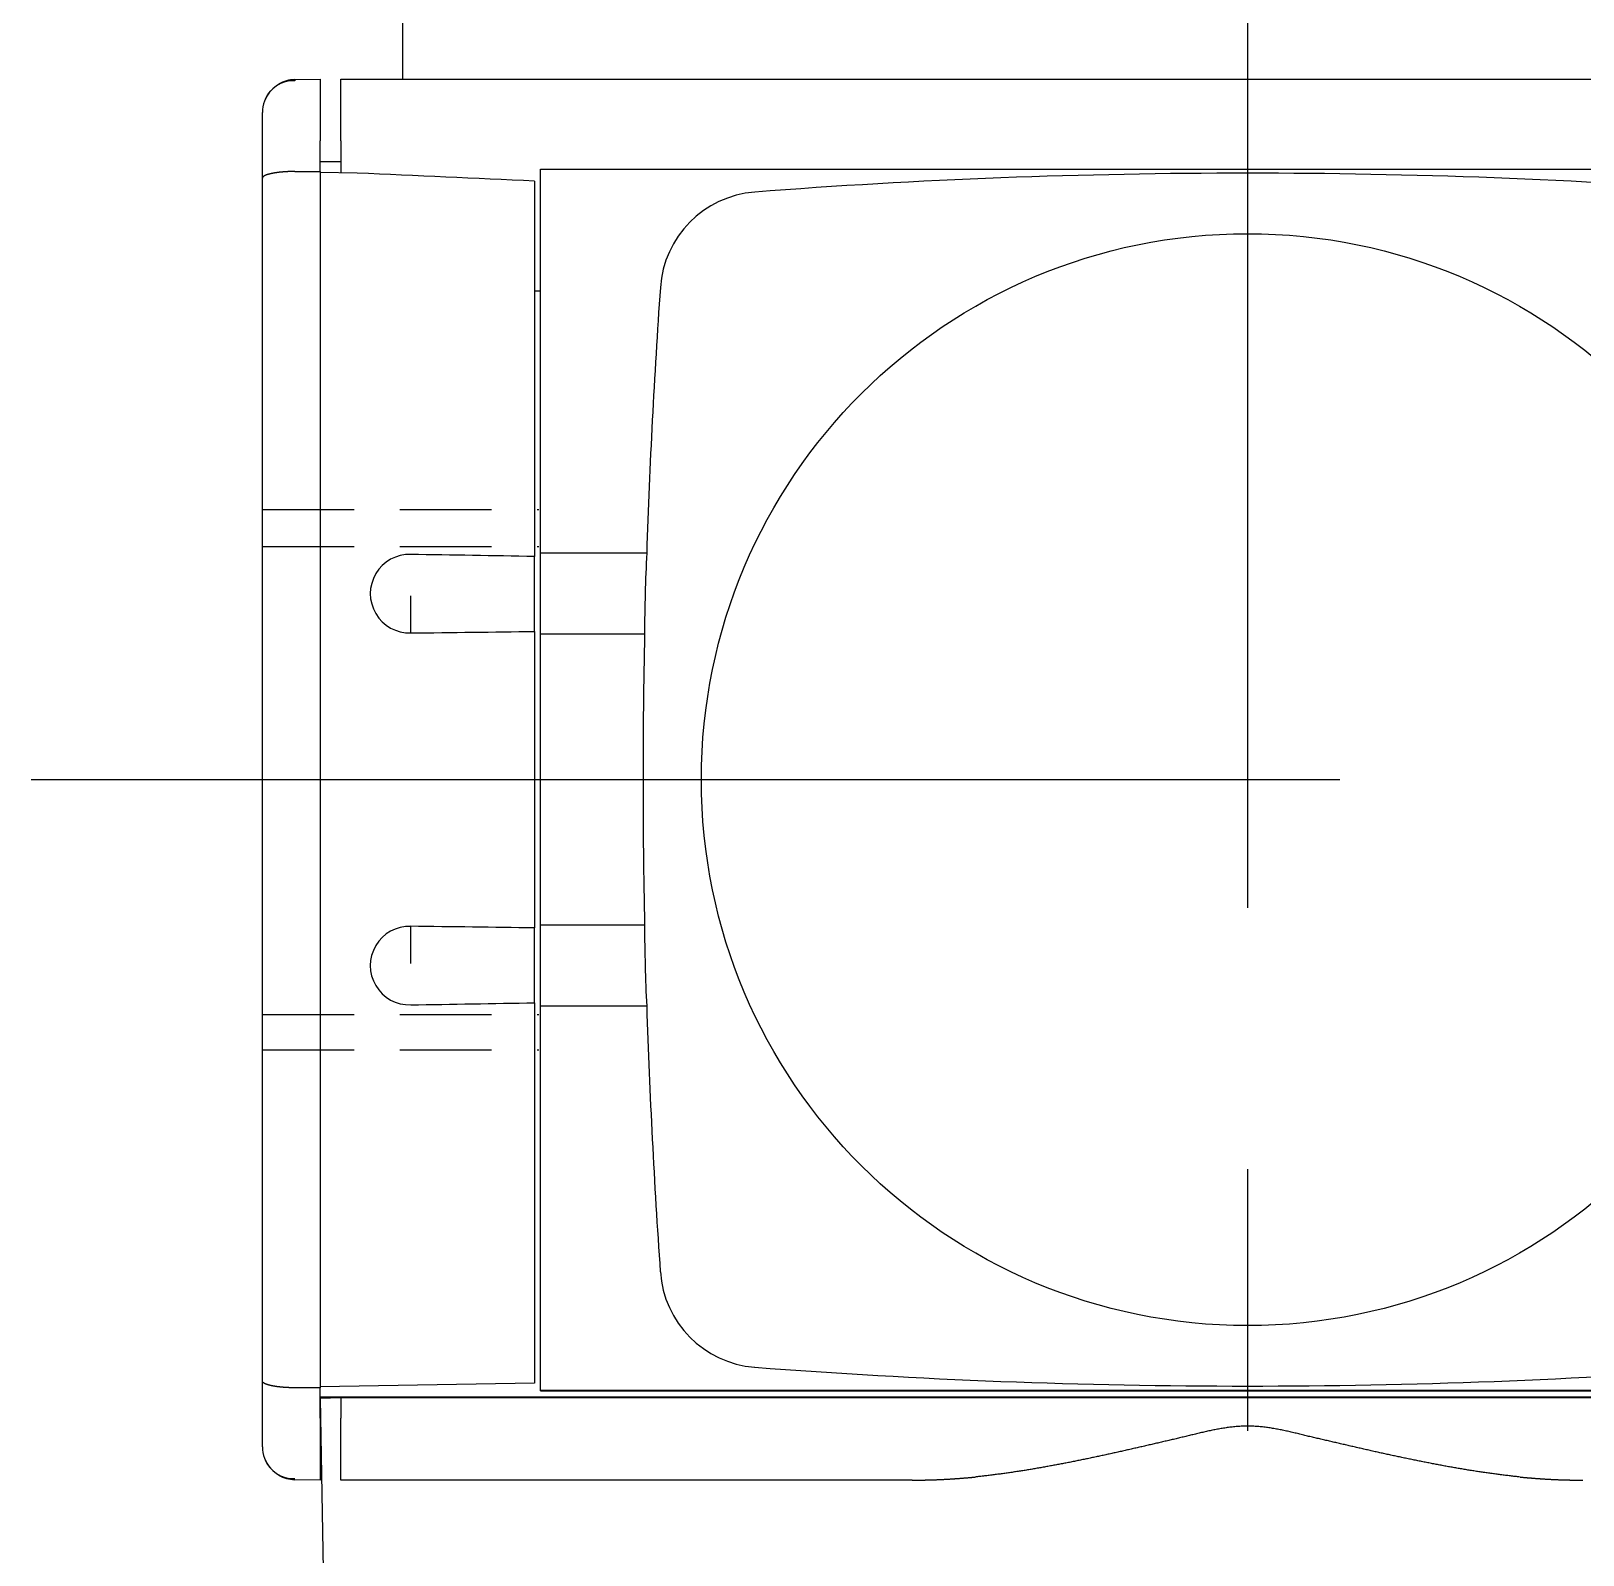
# Model space of a CAD drawing. Extents: x 55 to 320, y 62 to 485.
# Drawn here: x 54.77 to 92.42, y 281.08 to 318.06 of the extents above; entities that cross this region are included whole.
import ezdxf

# ---------------------------------------------------------------- set-up
doc = ezdxf.new("R2010")
doc.units = 0
doc.header["$MEASUREMENT"] = 0
doc.linetypes.add('CENTER', pattern=[50.8, 31.75, -6.35, 6.35, -6.35])
doc.linetypes.add('HIDDEN', pattern=[9.525, 6.35, -3.175])
doc.layers.get('0').update_dxf_attribs({"linetype": 'CONTINUOUS'})
doc.layers.add('FR_QBM1_G14_40U', color=7, linetype='CONTINUOUS')

msp = doc.modelspace()

# ---------------------------------------------------------------- linework, layer by layer
at = {"linetype": 'CENTER'}
for p, q in [((84.279, 379.339), (84.279, 165.681)), ((54.766, 299.896), (113.792, 299.896))]:
    msp.add_line(p, q, dxfattribs=at)
at = {"color": 5, "linetype": 'HIDDEN', "ltscale": 0.35}
for p, q in [((60.379, 306.452), (67.088, 306.452)), ((60.379, 305.553), (67.088, 305.553)), ((60.379, 294.195), (67.088, 294.195)), ((60.379, 293.34), (67.088, 293.34))]:
    msp.add_line(p, q, dxfattribs=at)
at = {"layer": 'FR_QBM1_G14_40U', "color": 5, "linetype": 'Continuous'}
for p, q in [((63.779, 324.396), (63.779, 316.896)), ((61.165, 316.885), (61.779, 316.896)), ((61.779, 316.896), (61.779, 315.396)), ((62.279, 315.396), (62.279, 316.896)), ((62.279, 316.896), (106.279, 316.896)), ((60.379, 315.386), (60.379, 316.086)), ((60.379, 314.493), (60.379, 315.386)), ((61.779, 314.657), (61.779, 315.396)), ((62.279, 315.396), (62.279, 314.623)), ((61.779, 314.896), (62.279, 314.896)), ((60.379, 285.3), (60.379, 314.493)), ((61.165, 314.655), (61.779, 314.657)), ((61.779, 314.657), (61.779, 314.632)), ((62.681, 314.616), (61.779, 314.632)), ((61.779, 314.632), (61.779, 285.16)), ((66.979, 314.421), (66.979, 305.311)), ((67.129, 305.396), (67.129, 314.715)), ((67.129, 314.715), (101.429, 314.715)), ((67.129, 311.753), (66.979, 311.753)), ((69.702, 305.396), (67.129, 305.396)), ((67.129, 303.43), (67.129, 305.396)), ((66.979, 303.494), (66.979, 305.311)), ((63.979, 303.458), (63.979, 304.356)), ((66.979, 303.494), (66.979, 296.298)), ((63.979, 303.458), (63.979, 303.455)), ((69.65, 303.43), (67.129, 303.43)), ((67.129, 296.363), (67.129, 303.43)), ((63.979, 296.337), (63.979, 296.335)), ((63.979, 295.436), (63.979, 296.335)), ((69.65, 296.363), (67.129, 296.363)), ((67.129, 294.396), (67.129, 296.363)), ((66.979, 294.482), (66.979, 296.298)), ((66.979, 294.482), (66.979, 285.251)), ((69.702, 294.396), (67.129, 294.396)), ((67.129, 285.073), (67.129, 294.396)), ((60.379, 284.407), (60.379, 285.3)), ((61.779, 285.135), (61.165, 285.137)), ((66.979, 285.251), (61.779, 285.16)), ((61.779, 285.16), (61.779, 285.135)), ((61.779, 284.396), (61.779, 285.135)), ((101.429, 285.073), (67.129, 285.073)), ((67.129, 285.067), (67.129, 285.073)), ((67.129, 285.067), (101.429, 285.067)), ((62.279, 284.911), (61.779, 284.911)), ((62.279, 284.896), (61.779, 284.896)), ((62.279, 284.896), (61.779, 284.879)), ((61.779, 284.879), (61.924, 276.596)), ((106.279, 284.911), (62.279, 284.911)), ((62.279, 284.911), (62.279, 284.896)), ((62.279, 284.896), (62.279, 284.396)), ((106.279, 284.896), (62.279, 284.896)), ((60.379, 283.707), (60.379, 284.407)), ((61.779, 284.396), (61.779, 282.896)), ((62.279, 282.896), (62.279, 284.396)), ((61.779, 282.896), (61.165, 282.907)), ((76.141, 282.896), (62.279, 282.896))]:
    msp.add_line(p, q, dxfattribs=at)
at = {"layer": 'FR_QBM1_G14_40U', "color": 5}
for points in [[(61.165, 314.655, 0), (61.161, 314.655, 0), (61.157, 314.655, 0), (61.153, 314.655, 0), (61.149, 314.655, 0), (61.145, 314.655, 0), (61.141, 314.655, 0), (61.137, 314.655, 0), (61.133, 314.655, 0), (61.129, 314.655, 0), (61.125, 314.655, 0), (61.121, 314.655, 0), (61.117, 314.654, 0), (61.114, 314.654, 0), (61.11, 314.654, 0), (61.106, 314.654, 0), (61.102, 314.654, 0), (61.098, 314.654, 0), (61.094, 314.654, 0), (61.09, 314.654, 0), (61.086, 314.654, 0), (61.082, 314.654, 0), (61.078, 314.654, 0), (61.074, 314.654, 0), (61.071, 314.653, 0), (61.067, 314.653, 0), (61.063, 314.653, 0), (61.059, 314.653, 0), (61.055, 314.653, 0), (61.051, 314.653, 0), (61.047, 314.653, 0), (61.043, 314.653, 0), (61.039, 314.652, 0), (61.036, 314.652, 0), (61.032, 314.652, 0), (61.028, 314.652, 0), (61.024, 314.652, 0), (61.02, 314.652, 0), (61.016, 314.652, 0), (61.012, 314.651, 0), (61.009, 314.651, 0), (61.005, 314.651, 0), (61.001, 314.651, 0), (60.997, 314.651, 0), (60.993, 314.651, 0), (60.989, 314.65, 0), (60.986, 314.65, 0), (60.982, 314.65, 0), (60.978, 314.65, 0), (60.974, 314.65, 0), (60.971, 314.649, 0), (60.967, 314.649, 0), (60.963, 314.649, 0), (60.959, 314.649, 0), (60.955, 314.649, 0), (60.952, 314.648, 0), (60.948, 314.648, 0), (60.944, 314.648, 0), (60.94, 314.648, 0), (60.937, 314.647, 0), (60.933, 314.647, 0), (60.929, 314.647, 0), (60.925, 314.647, 0), (60.922, 314.646, 0), (60.918, 314.646, 0), (60.914, 314.646, 0), (60.911, 314.646, 0), (60.907, 314.645, 0), (60.903, 314.645, 0), (60.9, 314.645, 0), (60.896, 314.645, 0), (60.892, 314.644, 0), (60.889, 314.644, 0), (60.885, 314.644, 0), (60.881, 314.643, 0), (60.878, 314.643, 0), (60.874, 314.643, 0), (60.87, 314.642, 0), (60.867, 314.642, 0), (60.863, 314.642, 0), (60.86, 314.642, 0), (60.856, 314.641, 0), (60.852, 314.641, 0), (60.849, 314.641, 0), (60.845, 314.64, 0), (60.842, 314.64, 0), (60.838, 314.64, 0), (60.835, 314.639, 0), (60.831, 314.639, 0), (60.828, 314.639, 0), (60.824, 314.638, 0), (60.821, 314.638, 0), (60.817, 314.637, 0), (60.814, 314.637, 0), (60.81, 314.637, 0), (60.807, 314.636, 0), (60.803, 314.636, 0), (60.8, 314.636, 0), (60.796, 314.635, 0), (60.793, 314.635, 0), (60.789, 314.635, 0), (60.786, 314.634, 0), (60.783, 314.634, 0), (60.779, 314.633, 0), (60.776, 314.633, 0), (60.772, 314.633, 0), (60.769, 314.632, 0), (60.766, 314.632, 0), (60.762, 314.631, 0), (60.759, 314.631, 0), (60.756, 314.631, 0), (60.752, 314.63, 0), (60.749, 314.63, 0), (60.746, 314.629, 0), (60.742, 314.629, 0), (60.739, 314.628, 0), (60.736, 314.628, 0), (60.733, 314.627, 0), (60.73, 314.627, 0), (60.726, 314.627, 0), (60.723, 314.626, 0), (60.72, 314.626, 0), (60.717, 314.625, 0), (60.714, 314.625, 0), (60.71, 314.624, 0), (60.707, 314.624, 0), (60.704, 314.623, 0), (60.701, 314.623, 0), (60.698, 314.622, 0), (60.695, 314.622, 0), (60.691, 314.622, 0), (60.688, 314.621, 0), (60.685, 314.621, 0), (60.682, 314.62, 0), (60.679, 314.62, 0), (60.676, 314.619, 0), (60.673, 314.619, 0), (60.67, 314.618, 0), (60.667, 314.618, 0), (60.664, 314.617, 0), (60.661, 314.617, 0), (60.658, 314.616, 0), (60.655, 314.616, 0), (60.652, 314.615, 0), (60.649, 314.614, 0), (60.647, 314.614, 0), (60.644, 314.613, 0), (60.641, 314.613, 0), (60.638, 314.612, 0), (60.635, 314.612, 0), (60.632, 314.611, 0), (60.629, 314.611, 0), (60.627, 314.61, 0), (60.624, 314.61, 0), (60.621, 314.609, 0), (60.618, 314.609, 0), (60.615, 314.608, 0), (60.613, 314.607, 0), (60.61, 314.607, 0), (60.607, 314.606, 0), (60.604, 314.606, 0), (60.602, 314.605, 0), (60.599, 314.605, 0), (60.596, 314.604, 0), (60.594, 314.604, 0), (60.591, 314.603, 0), (60.589, 314.602, 0), (60.586, 314.602, 0), (60.583, 314.601, 0), (60.581, 314.601, 0), (60.578, 314.6, 0), (60.576, 314.599, 0), (60.573, 314.599, 0), (60.571, 314.598, 0), (60.568, 314.598, 0), (60.566, 314.597, 0), (60.563, 314.596, 0), (60.56, 314.596, 0), (60.558, 314.595, 0), (60.556, 314.595, 0), (60.553, 314.594, 0), (60.551, 314.593, 0), (60.548, 314.593, 0), (60.546, 314.592, 0), (60.544, 314.592, 0), (60.541, 314.591, 0), (60.539, 314.59, 0), (60.537, 314.59, 0), (60.534, 314.589, 0), (60.532, 314.588, 0), (60.53, 314.588, 0), (60.528, 314.587, 0), (60.525, 314.586, 0), (60.523, 314.586, 0), (60.521, 314.585, 0), (60.519, 314.585, 0), (60.516, 314.584, 0), (60.514, 314.583, 0), (60.512, 314.583, 0), (60.51, 314.582, 0), (60.508, 314.581, 0), (60.506, 314.581, 0), (60.504, 314.58, 0), (60.502, 314.579, 0), (60.499, 314.579, 0), (60.498, 314.578, 0), (60.495, 314.577, 0), (60.493, 314.577, 0), (60.492, 314.576, 0), (60.489, 314.575, 0), (60.487, 314.575, 0), (60.486, 314.574, 0), (60.484, 314.573, 0), (60.482, 314.573, 0), (60.48, 314.572, 0), (60.478, 314.571, 0), (60.476, 314.57, 0), (60.474, 314.57, 0), (60.472, 314.569, 0), (60.471, 314.568, 0), (60.469, 314.568, 0), (60.467, 314.567, 0), (60.465, 314.566, 0), (60.464, 314.566, 0), (60.462, 314.565, 0), (60.46, 314.564, 0), (60.459, 314.563, 0), (60.457, 314.563, 0), (60.455, 314.562, 0), (60.453, 314.561, 0), (60.452, 314.561, 0), (60.45, 314.56, 0), (60.449, 314.559, 0), (60.447, 314.558, 0), (60.446, 314.558, 0), (60.444, 314.557, 0), (60.443, 314.556, 0), (60.441, 314.556, 0), (60.44, 314.555, 0), (60.438, 314.554, 0), (60.437, 314.553, 0), (60.435, 314.553, 0), (60.434, 314.552, 0), (60.432, 314.551, 0), (60.431, 314.551, 0), (60.43, 314.55, 0), (60.428, 314.549, 0), (60.427, 314.548, 0), (60.426, 314.548, 0), (60.424, 314.547, 0), (60.423, 314.546, 0), (60.422, 314.545, 0), (60.421, 314.545, 0), (60.419, 314.544, 0), (60.418, 314.543, 0), (60.417, 314.542, 0), (60.416, 314.542, 0), (60.415, 314.541, 0), (60.414, 314.54, 0), (60.413, 314.539, 0), (60.411, 314.539, 0), (60.41, 314.538, 0), (60.409, 314.537, 0), (60.408, 314.536, 0), (60.407, 314.536, 0), (60.406, 314.535, 0), (60.405, 314.534, 0), (60.404, 314.533, 0), (60.403, 314.533, 0), (60.402, 314.532, 0), (60.401, 314.531, 0), (60.401, 314.53, 0), (60.4, 314.529, 0), (60.399, 314.529, 0), (60.398, 314.528, 0), (60.397, 314.527, 0), (60.396, 314.526, 0), (60.395, 314.526, 0), (60.395, 314.525, 0), (60.394, 314.524, 0), (60.393, 314.523, 0), (60.393, 314.523, 0), (60.392, 314.522, 0), (60.391, 314.521, 0), (60.391, 314.52, 0), (60.39, 314.519, 0), (60.389, 314.519, 0), (60.389, 314.518, 0), (60.388, 314.517, 0), (60.388, 314.516, 0), (60.387, 314.515, 0), (60.386, 314.515, 0), (60.386, 314.514, 0), (60.385, 314.513, 0), (60.385, 314.512, 0), (60.384, 314.512, 0), (60.384, 314.511, 0), (60.384, 314.51, 0), (60.383, 314.509, 0), (60.383, 314.508, 0), (60.382, 314.508, 0), (60.382, 314.507, 0), (60.382, 314.506, 0), (60.381, 314.505, 0), (60.381, 314.505, 0), (60.381, 314.504, 0), (60.381, 314.503, 0), (60.38, 314.502, 0), (60.38, 314.501, 0), (60.38, 314.501, 0), (60.38, 314.5, 0), (60.38, 314.499, 0), (60.379, 314.498, 0), (60.379, 314.497, 0), (60.379, 314.497, 0), (60.379, 314.496, 0), (60.379, 314.495, 0), (60.379, 314.494, 0), (60.379, 314.494, 0), (60.379, 314.493, 0)], [(61.165, 285.137, 0), (61.161, 285.137, 0), (61.157, 285.138, 0), (61.153, 285.138, 0), (61.149, 285.138, 0), (61.145, 285.138, 0), (61.141, 285.138, 0), (61.137, 285.138, 0), (61.133, 285.138, 0), (61.129, 285.138, 0), (61.125, 285.138, 0), (61.121, 285.138, 0), (61.117, 285.138, 0), (61.114, 285.138, 0), (61.11, 285.138, 0), (61.106, 285.138, 0), (61.102, 285.138, 0), (61.098, 285.138, 0), (61.094, 285.138, 0), (61.09, 285.138, 0), (61.086, 285.139, 0), (61.082, 285.139, 0), (61.078, 285.139, 0), (61.074, 285.139, 0), (61.071, 285.139, 0), (61.067, 285.139, 0), (61.063, 285.139, 0), (61.059, 285.139, 0), (61.055, 285.139, 0), (61.051, 285.14, 0), (61.047, 285.14, 0), (61.043, 285.14, 0), (61.039, 285.14, 0), (61.036, 285.14, 0), (61.032, 285.14, 0), (61.028, 285.14, 0), (61.024, 285.141, 0), (61.02, 285.141, 0), (61.016, 285.141, 0), (61.012, 285.141, 0), (61.009, 285.141, 0), (61.005, 285.141, 0), (61.001, 285.141, 0), (60.997, 285.142, 0), (60.993, 285.142, 0), (60.989, 285.142, 0), (60.986, 285.142, 0), (60.982, 285.142, 0), (60.978, 285.143, 0), (60.974, 285.143, 0), (60.971, 285.143, 0), (60.967, 285.143, 0), (60.963, 285.143, 0), (60.959, 285.144, 0), (60.955, 285.144, 0), (60.952, 285.144, 0), (60.948, 285.144, 0), (60.944, 285.145, 0), (60.94, 285.145, 0), (60.937, 285.145, 0), (60.933, 285.145, 0), (60.929, 285.146, 0), (60.925, 285.146, 0), (60.922, 285.146, 0), (60.918, 285.146, 0), (60.914, 285.147, 0), (60.911, 285.147, 0), (60.907, 285.147, 0), (60.903, 285.147, 0), (60.9, 285.148, 0), (60.896, 285.148, 0), (60.892, 285.148, 0), (60.889, 285.148, 0), (60.885, 285.149, 0), (60.881, 285.149, 0), (60.878, 285.149, 0), (60.874, 285.15, 0), (60.87, 285.15, 0), (60.867, 285.15, 0), (60.863, 285.151, 0), (60.86, 285.151, 0), (60.856, 285.151, 0), (60.852, 285.151, 0), (60.849, 285.152, 0), (60.845, 285.152, 0), (60.842, 285.152, 0), (60.838, 285.153, 0), (60.835, 285.153, 0), (60.831, 285.154, 0), (60.828, 285.154, 0), (60.824, 285.154, 0), (60.821, 285.155, 0), (60.817, 285.155, 0), (60.814, 285.155, 0), (60.81, 285.156, 0), (60.807, 285.156, 0), (60.803, 285.156, 0), (60.8, 285.157, 0), (60.796, 285.157, 0), (60.793, 285.158, 0), (60.789, 285.158, 0), (60.786, 285.158, 0), (60.783, 285.159, 0), (60.779, 285.159, 0), (60.776, 285.159, 0), (60.772, 285.16, 0), (60.769, 285.16, 0), (60.766, 285.161, 0), (60.762, 285.161, 0), (60.759, 285.161, 0), (60.756, 285.162, 0), (60.752, 285.162, 0), (60.749, 285.163, 0), (60.746, 285.163, 0), (60.742, 285.164, 0), (60.739, 285.164, 0), (60.736, 285.164, 0), (60.733, 285.165, 0), (60.73, 285.165, 0), (60.726, 285.166, 0), (60.723, 285.166, 0), (60.72, 285.167, 0), (60.717, 285.167, 0), (60.714, 285.168, 0), (60.71, 285.168, 0), (60.707, 285.169, 0), (60.704, 285.169, 0), (60.701, 285.169, 0), (60.698, 285.17, 0), (60.695, 285.17, 0), (60.691, 285.171, 0), (60.688, 285.171, 0), (60.685, 285.172, 0), (60.682, 285.172, 0), (60.679, 285.173, 0), (60.676, 285.173, 0), (60.673, 285.174, 0), (60.67, 285.174, 0), (60.667, 285.175, 0), (60.664, 285.175, 0), (60.661, 285.176, 0), (60.658, 285.176, 0), (60.655, 285.177, 0), (60.652, 285.177, 0), (60.649, 285.178, 0), (60.647, 285.178, 0), (60.644, 285.179, 0), (60.641, 285.179, 0), (60.638, 285.18, 0), (60.635, 285.181, 0), (60.632, 285.181, 0), (60.629, 285.182, 0), (60.627, 285.182, 0), (60.624, 285.183, 0), (60.621, 285.183, 0), (60.618, 285.184, 0), (60.615, 285.184, 0), (60.613, 285.185, 0), (60.61, 285.185, 0), (60.607, 285.186, 0), (60.604, 285.187, 0), (60.602, 285.187, 0), (60.599, 285.188, 0), (60.596, 285.188, 0), (60.594, 285.189, 0), (60.591, 285.189, 0), (60.589, 285.19, 0), (60.586, 285.191, 0), (60.583, 285.191, 0), (60.581, 285.192, 0), (60.578, 285.192, 0), (60.576, 285.193, 0), (60.573, 285.194, 0), (60.571, 285.194, 0), (60.568, 285.195, 0), (60.566, 285.195, 0), (60.563, 285.196, 0), (60.56, 285.197, 0), (60.558, 285.197, 0), (60.556, 285.198, 0), (60.553, 285.198, 0), (60.551, 285.199, 0), (60.548, 285.2, 0), (60.546, 285.2, 0), (60.544, 285.201, 0), (60.541, 285.202, 0), (60.539, 285.202, 0), (60.537, 285.203, 0), (60.534, 285.203, 0), (60.532, 285.204, 0), (60.53, 285.205, 0), (60.528, 285.205, 0), (60.525, 285.206, 0), (60.523, 285.207, 0), (60.521, 285.207, 0), (60.519, 285.208, 0), (60.516, 285.209, 0), (60.514, 285.209, 0), (60.512, 285.21, 0), (60.51, 285.211, 0), (60.508, 285.211, 0), (60.506, 285.212, 0), (60.504, 285.212, 0), (60.502, 285.213, 0), (60.499, 285.214, 0), (60.498, 285.214, 0), (60.495, 285.215, 0), (60.493, 285.216, 0), (60.492, 285.217, 0), (60.489, 285.217, 0), (60.487, 285.218, 0), (60.486, 285.219, 0), (60.484, 285.219, 0), (60.482, 285.22, 0), (60.48, 285.221, 0), (60.478, 285.221, 0), (60.476, 285.222, 0), (60.474, 285.223, 0), (60.472, 285.223, 0), (60.471, 285.224, 0), (60.469, 285.225, 0), (60.467, 285.225, 0), (60.465, 285.226, 0), (60.464, 285.227, 0), (60.462, 285.228, 0), (60.46, 285.228, 0), (60.459, 285.229, 0), (60.457, 285.23, 0), (60.455, 285.23, 0), (60.453, 285.231, 0), (60.452, 285.232, 0), (60.45, 285.232, 0), (60.449, 285.233, 0), (60.447, 285.234, 0), (60.446, 285.235, 0), (60.444, 285.235, 0), (60.443, 285.236, 0), (60.441, 285.237, 0), (60.44, 285.238, 0), (60.438, 285.238, 0), (60.437, 285.239, 0), (60.435, 285.24, 0), (60.434, 285.24, 0), (60.432, 285.241, 0), (60.431, 285.242, 0), (60.43, 285.243, 0), (60.428, 285.243, 0), (60.427, 285.244, 0), (60.426, 285.245, 0), (60.424, 285.246, 0), (60.423, 285.246, 0), (60.422, 285.247, 0), (60.421, 285.248, 0), (60.419, 285.249, 0), (60.418, 285.249, 0), (60.417, 285.25, 0), (60.416, 285.251, 0), (60.415, 285.252, 0), (60.414, 285.252, 0), (60.413, 285.253, 0), (60.411, 285.254, 0), (60.41, 285.255, 0), (60.409, 285.255, 0), (60.408, 285.256, 0), (60.407, 285.257, 0), (60.406, 285.258, 0), (60.405, 285.258, 0), (60.404, 285.259, 0), (60.403, 285.26, 0), (60.402, 285.261, 0), (60.401, 285.261, 0), (60.401, 285.262, 0), (60.4, 285.263, 0), (60.399, 285.264, 0), (60.398, 285.264, 0), (60.397, 285.265, 0), (60.396, 285.266, 0), (60.395, 285.267, 0), (60.395, 285.268, 0), (60.394, 285.268, 0), (60.393, 285.269, 0), (60.393, 285.27, 0), (60.392, 285.271, 0), (60.391, 285.271, 0), (60.391, 285.272, 0), (60.39, 285.273, 0), (60.389, 285.274, 0), (60.389, 285.275, 0), (60.388, 285.275, 0), (60.388, 285.276, 0), (60.387, 285.277, 0), (60.386, 285.278, 0), (60.386, 285.278, 0), (60.385, 285.279, 0), (60.385, 285.28, 0), (60.384, 285.281, 0), (60.384, 285.282, 0), (60.384, 285.282, 0), (60.383, 285.283, 0), (60.383, 285.284, 0), (60.382, 285.285, 0), (60.382, 285.286, 0), (60.382, 285.286, 0), (60.381, 285.287, 0), (60.381, 285.288, 0), (60.381, 285.289, 0), (60.381, 285.289, 0), (60.38, 285.29, 0), (60.38, 285.291, 0), (60.38, 285.292, 0), (60.38, 285.293, 0), (60.38, 285.293, 0), (60.379, 285.294, 0), (60.379, 285.295, 0), (60.379, 285.296, 0), (60.379, 285.296, 0), (60.379, 285.297, 0), (60.379, 285.298, 0), (60.379, 285.299, 0), (60.379, 285.3, 0)], [(90.89, 282.972, 0), (90.861, 282.975, 0), (90.832, 282.978, 0), (90.802, 282.982, 0), (90.773, 282.985, 0), (90.744, 282.988, 0), (90.714, 282.991, 0), (90.685, 282.994, 0), (90.656, 282.998, 0), (90.626, 283.001, 0), (90.597, 283.005, 0), (90.567, 283.008, 0), (90.538, 283.012, 0), (90.509, 283.015, 0), (90.479, 283.019, 0), (90.45, 283.023, 0), (90.42, 283.026, 0), (90.391, 283.03, 0), (90.362, 283.034, 0), (90.332, 283.038, 0), (90.303, 283.042, 0), (90.273, 283.046, 0), (90.244, 283.05, 0), (90.215, 283.054, 0), (90.185, 283.058, 0), (90.156, 283.062, 0), (90.126, 283.066, 0), (90.097, 283.07, 0), (90.067, 283.074, 0), (90.038, 283.079, 0), (90.008, 283.083, 0), (89.979, 283.087, 0), (89.95, 283.092, 0), (89.92, 283.096, 0), (89.891, 283.1, 0), (89.861, 283.105, 0), (89.832, 283.109, 0), (89.802, 283.114, 0), (89.773, 283.119, 0), (89.743, 283.123, 0), (89.714, 283.128, 0), (89.684, 283.133, 0), (89.655, 283.137, 0), (89.625, 283.142, 0), (89.596, 283.147, 0), (89.566, 283.152, 0), (89.537, 283.157, 0), (89.507, 283.162, 0), (89.478, 283.167, 0), (89.448, 283.172, 0), (89.419, 283.177, 0), (89.389, 283.182, 0), (89.36, 283.187, 0), (89.33, 283.192, 0), (89.301, 283.197, 0), (89.271, 283.202, 0), (89.242, 283.207, 0), (89.212, 283.213, 0), (89.182, 283.218, 0), (89.153, 283.223, 0), (89.123, 283.229, 0), (89.094, 283.234, 0), (89.064, 283.239, 0), (89.035, 283.245, 0), (89.005, 283.25, 0), (88.975, 283.256, 0), (88.946, 283.261, 0), (88.916, 283.267, 0), (88.887, 283.272, 0), (88.857, 283.278, 0), (88.828, 283.284, 0), (88.798, 283.289, 0), (88.768, 283.295, 0), (88.739, 283.301, 0), (88.709, 283.306, 0), (88.68, 283.312, 0), (88.65, 283.318, 0), (88.62, 283.324, 0), (88.591, 283.33, 0), (88.561, 283.335, 0), (88.531, 283.341, 0), (88.502, 283.347, 0), (88.472, 283.353, 0), (88.442, 283.359, 0), (88.413, 283.365, 0), (88.383, 283.371, 0), (88.353, 283.377, 0), (88.324, 283.383, 0), (88.294, 283.389, 0), (88.264, 283.395, 0), (88.235, 283.402, 0), (88.205, 283.408, 0), (88.175, 283.414, 0), (88.146, 283.42, 0), (88.116, 283.426, 0), (88.086, 283.432, 0), (88.057, 283.439, 0), (88.027, 283.445, 0), (87.997, 283.451, 0), (87.968, 283.458, 0), (87.938, 283.464, 0), (87.908, 283.47, 0), (87.878, 283.477, 0), (87.849, 283.483, 0), (87.819, 283.489, 0), (87.789, 283.496, 0), (87.76, 283.502, 0), (87.73, 283.509, 0), (87.7, 283.515, 0), (87.67, 283.522, 0), (87.641, 283.528, 0), (87.611, 283.535, 0), (87.581, 283.541, 0), (87.551, 283.548, 0), (87.521, 283.554, 0), (87.492, 283.561, 0), (87.462, 283.568, 0), (87.432, 283.574, 0), (87.402, 283.581, 0), (87.373, 283.587, 0), (87.343, 283.594, 0), (87.313, 283.601, 0), (87.283, 283.607, 0), (87.254, 283.614, 0), (87.224, 283.621, 0), (87.194, 283.628, 0), (87.164, 283.634, 0), (87.135, 283.641, 0), (87.105, 283.648, 0), (87.075, 283.655, 0), (87.045, 283.661, 0), (87.015, 283.668, 0), (86.986, 283.675, 0), (86.956, 283.682, 0), (86.926, 283.689, 0), (86.896, 283.695, 0), (86.866, 283.702, 0), (86.837, 283.709, 0), (86.807, 283.716, 0), (86.777, 283.723, 0), (86.747, 283.73, 0), (86.717, 283.737, 0), (86.688, 283.744, 0), (86.658, 283.75, 0), (86.628, 283.757, 0), (86.598, 283.764, 0), (86.568, 283.771, 0), (86.539, 283.778, 0), (86.509, 283.785, 0), (86.479, 283.792, 0), (86.449, 283.799, 0), (86.419, 283.806, 0), (86.389, 283.813, 0), (86.36, 283.82, 0), (86.33, 283.827, 0), (86.3, 283.834, 0), (86.27, 283.841, 0), (86.24, 283.847, 0), (86.21, 283.854, 0), (86.18, 283.861, 0), (86.151, 283.868, 0), (86.121, 283.875, 0), (86.091, 283.882, 0), (86.061, 283.889, 0), (86.031, 283.896, 0), (86.001, 283.903, 0), (85.971, 283.91, 0), (85.941, 283.917, 0), (85.912, 283.924, 0), (85.882, 283.931, 0), (85.852, 283.938, 0), (85.822, 283.945, 0), (85.792, 283.952, 0), (85.762, 283.959, 0), (85.732, 283.967, 0), (85.702, 283.974, 0), (85.672, 283.981, 0), (85.642, 283.988, 0), (85.612, 283.996, 0), (85.582, 284.003, 0), (85.552, 284.01, 0), (85.522, 284.017, 0), (85.492, 284.025, 0), (85.462, 284.032, 0), (85.432, 284.039, 0), (85.402, 284.046, 0), (85.372, 284.053, 0), (85.342, 284.06, 0), (85.311, 284.067, 0), (85.281, 284.074, 0), (85.251, 284.081, 0), (85.221, 284.087, 0), (85.191, 284.094, 0), (85.161, 284.1, 0), (85.13, 284.107, 0), (85.1, 284.113, 0), (85.07, 284.119, 0), (85.04, 284.125, 0), (85.009, 284.131, 0), (84.979, 284.136, 0), (84.949, 284.142, 0), (84.918, 284.147, 0), (84.888, 284.152, 0), (84.858, 284.157, 0), (84.827, 284.162, 0), (84.797, 284.166, 0), (84.767, 284.171, 0), (84.736, 284.175, 0), (84.706, 284.179, 0), (84.675, 284.183, 0), (84.645, 284.186, 0), (84.614, 284.189, 0), (84.584, 284.192, 0), (84.553, 284.195, 0), (84.522, 284.197, 0), (84.492, 284.2, 0), (84.461, 284.201, 0), (84.43, 284.203, 0), (84.4, 284.204, 0), (84.369, 284.205, 0), (84.338, 284.206, 0), (84.308, 284.207, 0), (84.277, 284.207, 0), (84.246, 284.206, 0), (84.215, 284.206, 0), (84.184, 284.205, 0), (84.153, 284.204, 0), (84.123, 284.202, 0), (84.092, 284.201, 0), (84.062, 284.199, 0), (84.031, 284.196, 0), (84.001, 284.194, 0), (83.97, 284.191, 0), (83.94, 284.188, 0), (83.909, 284.185, 0), (83.879, 284.181, 0), (83.849, 284.178, 0), (83.819, 284.174, 0), (83.789, 284.17, 0), (83.758, 284.166, 0), (83.728, 284.161, 0), (83.698, 284.157, 0), (83.668, 284.152, 0), (83.638, 284.147, 0), (83.609, 284.142, 0), (83.579, 284.136, 0), (83.549, 284.131, 0), (83.519, 284.125, 0), (83.489, 284.12, 0), (83.459, 284.114, 0), (83.43, 284.108, 0), (83.4, 284.102, 0), (83.37, 284.095, 0), (83.341, 284.089, 0), (83.311, 284.083, 0), (83.281, 284.076, 0), (83.252, 284.069, 0), (83.222, 284.063, 0), (83.192, 284.056, 0), (83.163, 284.049, 0), (83.133, 284.042, 0), (83.104, 284.035, 0), (83.074, 284.028, 0), (83.045, 284.021, 0), (83.015, 284.014, 0), (82.986, 284.007, 0), (82.956, 283.999, 0), (82.927, 283.992, 0), (82.897, 283.985, 0), (82.868, 283.978, 0), (82.838, 283.971, 0), (82.809, 283.963, 0), (82.78, 283.956, 0), (82.75, 283.949, 0), (82.721, 283.942, 0), (82.691, 283.935, 0), (82.662, 283.928, 0), (82.632, 283.921, 0), (82.603, 283.914, 0), (82.573, 283.907, 0), (82.544, 283.9, 0), (82.514, 283.893, 0), (82.485, 283.886, 0), (82.455, 283.879, 0), (82.426, 283.873, 0), (82.396, 283.866, 0), (82.367, 283.859, 0), (82.337, 283.852, 0), (82.308, 283.845, 0), (82.278, 283.838, 0), (82.249, 283.831, 0), (82.219, 283.825, 0), (82.19, 283.818, 0), (82.16, 283.811, 0), (82.131, 283.804, 0), (82.101, 283.797, 0), (82.072, 283.79, 0), (82.042, 283.783, 0), (82.013, 283.777, 0), (81.983, 283.77, 0), (81.954, 283.763, 0), (81.924, 283.756, 0), (81.895, 283.749, 0), (81.866, 283.742, 0), (81.836, 283.736, 0), (81.807, 283.729, 0), (81.777, 283.722, 0), (81.748, 283.715, 0), (81.718, 283.708, 0), (81.689, 283.702, 0), (81.659, 283.695, 0), (81.63, 283.688, 0), (81.601, 283.681, 0), (81.571, 283.675, 0), (81.542, 283.668, 0), (81.513, 283.661, 0), (81.483, 283.655, 0), (81.454, 283.648, 0), (81.424, 283.641, 0), (81.395, 283.635, 0), (81.366, 283.628, 0), (81.336, 283.621, 0), (81.307, 283.615, 0), (81.278, 283.608, 0), (81.248, 283.601, 0), (81.219, 283.595, 0), (81.189, 283.588, 0), (81.16, 283.582, 0), (81.131, 283.575, 0), (81.101, 283.569, 0), (81.072, 283.562, 0), (81.043, 283.556, 0), (81.013, 283.549, 0), (80.984, 283.543, 0), (80.955, 283.536, 0), (80.926, 283.53, 0), (80.896, 283.524, 0), (80.867, 283.517, 0), (80.838, 283.511, 0), (80.808, 283.504, 0), (80.779, 283.498, 0), (80.75, 283.492, 0), (80.721, 283.485, 0), (80.691, 283.479, 0), (80.662, 283.473, 0), (80.633, 283.467, 0), (80.604, 283.46, 0), (80.575, 283.454, 0), (80.545, 283.448, 0), (80.516, 283.442, 0), (80.487, 283.436, 0), (80.458, 283.43, 0), (80.428, 283.423, 0), (80.399, 283.417, 0), (80.37, 283.411, 0), (80.341, 283.405, 0), (80.312, 283.399, 0), (80.282, 283.393, 0), (80.253, 283.387, 0), (80.224, 283.381, 0), (80.195, 283.375, 0), (80.166, 283.369, 0), (80.137, 283.363, 0), (80.107, 283.358, 0), (80.078, 283.352, 0), (80.049, 283.346, 0), (80.02, 283.34, 0), (79.991, 283.334, 0), (79.962, 283.328, 0), (79.933, 283.323, 0), (79.903, 283.317, 0), (79.874, 283.311, 0), (79.845, 283.306, 0), (79.816, 283.3, 0), (79.787, 283.294, 0), (79.758, 283.289, 0), (79.729, 283.283, 0), (79.7, 283.278, 0), (79.67, 283.272, 0), (79.641, 283.267, 0), (79.612, 283.261, 0), (79.583, 283.256, 0), (79.554, 283.25, 0), (79.525, 283.245, 0), (79.496, 283.24, 0), (79.467, 283.234, 0), (79.438, 283.229, 0), (79.409, 283.224, 0), (79.379, 283.219, 0), (79.35, 283.213, 0), (79.321, 283.208, 0), (79.292, 283.203, 0), (79.263, 283.198, 0), (79.234, 283.193, 0), (79.205, 283.188, 0), (79.176, 283.183, 0), (79.147, 283.178, 0), (79.118, 283.173, 0), (79.089, 283.168, 0), (79.06, 283.163, 0), (79.031, 283.158, 0), (79.002, 283.153, 0), (78.973, 283.149, 0), (78.944, 283.144, 0), (78.915, 283.139, 0), (78.886, 283.134, 0), (78.857, 283.13, 0), (78.828, 283.125, 0), (78.799, 283.121, 0), (78.769, 283.116, 0), (78.74, 283.112, 0), (78.712, 283.107, 0), (78.682, 283.103, 0), (78.653, 283.098, 0), (78.624, 283.094, 0), (78.595, 283.09, 0), (78.566, 283.085, 0), (78.537, 283.081, 0), (78.508, 283.077, 0), (78.479, 283.073, 0), (78.45, 283.068, 0), (78.421, 283.064, 0), (78.392, 283.06, 0), (78.363, 283.056, 0), (78.334, 283.052, 0), (78.305, 283.048, 0), (78.276, 283.044, 0), (78.247, 283.041, 0), (78.218, 283.037, 0), (78.189, 283.033, 0), (78.16, 283.029, 0), (78.131, 283.026, 0), (78.102, 283.022, 0), (78.073, 283.018, 0), (78.044, 283.015, 0), (78.015, 283.011, 0), (77.986, 283.008, 0), (77.957, 283.004, 0), (77.928, 283.001, 0), (77.899, 282.998, 0), (77.87, 282.994, 0), (77.841, 282.991, 0), (77.812, 282.988, 0), (77.784, 282.985, 0), (77.754, 282.981, 0), (77.725, 282.978, 0), (77.697, 282.975, 0), (77.668, 282.972, 0)]]:
    msp.add_polyline3d(points, dxfattribs=at)
at = {"layer": 'FR_QBM1_G14_40U', "color": 5, "linetype": 'Continuous'}
for points in [[(76.141, 282.896, 0), (76.153, 282.896, 0), (76.165, 282.896, 0), (76.177, 282.896, 0), (76.189, 282.896, 0), (76.201, 282.896, 0), (76.213, 282.896, 0), (76.226, 282.896, 0), (76.238, 282.897, 0), (76.25, 282.897, 0), (76.262, 282.897, 0), (76.274, 282.897, 0), (76.287, 282.897, 0), (76.299, 282.897, 0), (76.311, 282.897, 0), (76.323, 282.897, 0), (76.335, 282.897, 0), (76.347, 282.898, 0), (76.359, 282.898, 0), (76.372, 282.898, 0), (76.384, 282.898, 0), (76.396, 282.898, 0), (76.408, 282.898, 0), (76.42, 282.899, 0), (76.432, 282.899, 0), (76.444, 282.899, 0), (76.457, 282.899, 0), (76.469, 282.9, 0), (76.481, 282.9, 0), (76.493, 282.9, 0), (76.505, 282.9, 0), (76.517, 282.901, 0), (76.529, 282.901, 0), (76.541, 282.901, 0), (76.553, 282.902, 0), (76.566, 282.902, 0), (76.578, 282.902, 0), (76.59, 282.903, 0), (76.602, 282.903, 0), (76.614, 282.903, 0), (76.626, 282.904, 0), (76.638, 282.904, 0), (76.65, 282.904, 0), (76.662, 282.905, 0), (76.674, 282.905, 0), (76.686, 282.906, 0), (76.699, 282.906, 0), (76.711, 282.907, 0), (76.723, 282.907, 0), (76.735, 282.907, 0), (76.747, 282.908, 0), (76.759, 282.908, 0), (76.771, 282.909, 0), (76.783, 282.909, 0), (76.795, 282.91, 0), (76.807, 282.91, 0), (76.819, 282.911, 0), (76.831, 282.911, 0), (76.843, 282.912, 0), (76.855, 282.912, 0), (76.867, 282.913, 0), (76.879, 282.914, 0), (76.891, 282.914, 0), (76.903, 282.915, 0), (76.915, 282.915, 0), (76.927, 282.916, 0), (76.939, 282.917, 0), (76.951, 282.917, 0), (76.963, 282.918, 0), (76.975, 282.918, 0), (76.987, 282.919, 0), (76.999, 282.92, 0), (77.011, 282.92, 0), (77.023, 282.921, 0), (77.035, 282.922, 0), (77.046, 282.922, 0), (77.058, 282.923, 0), (77.07, 282.924, 0), (77.082, 282.925, 0), (77.094, 282.925, 0), (77.106, 282.926, 0), (77.118, 282.927, 0), (77.13, 282.928, 0), (77.142, 282.928, 0), (77.153, 282.929, 0), (77.165, 282.93, 0), (77.177, 282.931, 0), (77.189, 282.932, 0), (77.201, 282.932, 0), (77.213, 282.933, 0), (77.225, 282.934, 0), (77.236, 282.935, 0), (77.248, 282.936, 0), (77.26, 282.937, 0), (77.272, 282.937, 0), (77.284, 282.938, 0), (77.295, 282.939, 0), (77.307, 282.94, 0), (77.319, 282.941, 0), (77.331, 282.942, 0), (77.342, 282.943, 0), (77.354, 282.944, 0), (77.366, 282.945, 0), (77.377, 282.946, 0), (77.389, 282.947, 0), (77.401, 282.948, 0), (77.413, 282.949, 0), (77.424, 282.949, 0), (77.436, 282.95, 0), (77.448, 282.951, 0), (77.459, 282.952, 0), (77.471, 282.954, 0), (77.483, 282.955, 0), (77.494, 282.956, 0), (77.506, 282.957, 0), (77.517, 282.958, 0), (77.529, 282.959, 0), (77.541, 282.96, 0), (77.552, 282.961, 0), (77.564, 282.962, 0), (77.575, 282.963, 0), (77.587, 282.964, 0), (77.598, 282.965, 0), (77.61, 282.966, 0), (77.621, 282.968, 0), (77.633, 282.969, 0), (77.644, 282.97, 0), (77.656, 282.971, 0), (77.668, 282.972, 0)], [(90.89, 282.972, 0), (90.902, 282.971, 0), (90.913, 282.97, 0), (90.925, 282.969, 0), (90.936, 282.968, 0), (90.948, 282.966, 0), (90.96, 282.965, 0), (90.971, 282.964, 0), (90.983, 282.963, 0), (90.994, 282.962, 0), (91.006, 282.961, 0), (91.017, 282.96, 0), (91.029, 282.959, 0), (91.04, 282.958, 0), (91.052, 282.957, 0), (91.064, 282.956, 0), (91.075, 282.955, 0), (91.087, 282.954, 0), (91.099, 282.952, 0), (91.11, 282.951, 0), (91.122, 282.95, 0), (91.134, 282.949, 0), (91.145, 282.949, 0), (91.157, 282.948, 0), (91.169, 282.947, 0), (91.18, 282.946, 0), (91.192, 282.945, 0), (91.204, 282.944, 0), (91.216, 282.943, 0), (91.227, 282.942, 0), (91.239, 282.941, 0), (91.251, 282.94, 0), (91.263, 282.939, 0), (91.275, 282.938, 0), (91.286, 282.937, 0), (91.298, 282.937, 0), (91.31, 282.936, 0), (91.322, 282.935, 0), (91.333, 282.934, 0), (91.345, 282.933, 0), (91.357, 282.932, 0), (91.369, 282.932, 0), (91.381, 282.931, 0), (91.393, 282.93, 0), (91.404, 282.929, 0), (91.416, 282.928, 0), (91.428, 282.928, 0), (91.44, 282.927, 0), (91.452, 282.926, 0), (91.464, 282.925, 0), (91.476, 282.925, 0), (91.488, 282.924, 0), (91.499, 282.923, 0), (91.511, 282.922, 0), (91.523, 282.922, 0), (91.535, 282.921, 0), (91.547, 282.92, 0), (91.559, 282.92, 0), (91.571, 282.919, 0), (91.583, 282.918, 0), (91.595, 282.918, 0), (91.607, 282.917, 0), (91.619, 282.917, 0), (91.631, 282.916, 0), (91.643, 282.915, 0), (91.655, 282.915, 0), (91.667, 282.914, 0), (91.679, 282.914, 0), (91.691, 282.913, 0), (91.703, 282.912, 0), (91.715, 282.912, 0), (91.727, 282.911, 0), (91.739, 282.911, 0), (91.751, 282.91, 0), (91.763, 282.91, 0), (91.775, 282.909, 0), (91.787, 282.909, 0), (91.799, 282.908, 0), (91.811, 282.908, 0), (91.823, 282.907, 0), (91.835, 282.907, 0), (91.847, 282.907, 0), (91.859, 282.906, 0), (91.871, 282.906, 0), (91.883, 282.905, 0), (91.896, 282.905, 0), (91.908, 282.904, 0), (91.92, 282.904, 0), (91.932, 282.904, 0), (91.944, 282.903, 0), (91.956, 282.903, 0), (91.968, 282.903, 0), (91.98, 282.902, 0), (91.992, 282.902, 0), (92.004, 282.902, 0), (92.016, 282.901, 0), (92.029, 282.901, 0), (92.041, 282.901, 0), (92.053, 282.9, 0), (92.065, 282.9, 0), (92.077, 282.9, 0), (92.089, 282.9, 0), (92.101, 282.899, 0), (92.114, 282.899, 0), (92.126, 282.899, 0), (92.138, 282.899, 0), (92.15, 282.898, 0), (92.162, 282.898, 0), (92.174, 282.898, 0), (92.186, 282.898, 0), (92.198, 282.898, 0), (92.211, 282.898, 0), (92.223, 282.897, 0), (92.235, 282.897, 0), (92.247, 282.897, 0), (92.259, 282.897, 0), (92.271, 282.897, 0), (92.284, 282.897, 0), (92.296, 282.897, 0), (92.308, 282.897, 0), (92.32, 282.897, 0), (92.332, 282.896, 0), (92.344, 282.896, 0), (92.357, 282.896, 0), (92.369, 282.896, 0), (92.381, 282.896, 0), (92.393, 282.896, 0), (92.405, 282.896, 0), (92.417, 282.896, 0)]]:
    msp.add_polyline3d(points, dxfattribs=at)
msp.add_circle((84.279, 299.896), 13.25, dxfattribs=at)
for centre, radius, start, end in [((61.129, 316.114), 0.743, 87.4177, 159.2645), ((61.179, 316.086), 0.8, 91, 120.68), ((98.706, 316.136), 37.549, 178.8557, 178.8998), ((61.179, 316.086), 0.8, 139.2095, 180), ((-313.423, -8013.997), 8337.101, 87.3848258, 87.4143928), ((84.279, 158.317), 156.297, 85.61242, 94.38736), ((72.518, 311.673), 2.49, 94.5091, 176.1861), ((240.298, 299.86), 170.685, 175.9757, 178.14142), ((63.95, 304.41), 0.953, 88.241, 271.759), ((34.385, -1525.301), 1830.902, 88.979962, 89.073857), ((111.263, 303.306), 41.613, 177.1203, 179.829), ((41.316, 2172.613), 1869.295, 270.694648, 270.786609), ((239.245, 299.896), 169.632, 178.8064, 181.1936), ((63.949, 295.383), 0.953, 88.2267, 271.7733), ((42.066, -1514.856), 1811.325, 89.211919, 89.306823), ((110.186, 296.458), 40.536, 180.135, 182.9157), ((35.9, 2037.479), 1743.275, 270.922918, 271.021532), ((240.399, 299.936), 170.787, 181.8588, 184.02342), ((72.518, 288.119), 2.49, 183.8257, 265.4973), ((84.279, 441.476), 156.297, 265.61242, 274.38736), ((61.179, 283.707), 0.8, 180, 220.7905), ((61.129, 283.678), 0.743, 200.7355, 272.5823), ((61.179, 283.707), 0.8, 239.32, 269)]:
    msp.add_arc(centre, radius, start, end, dxfattribs=at)

doc.saveas('drawing.dxf')
